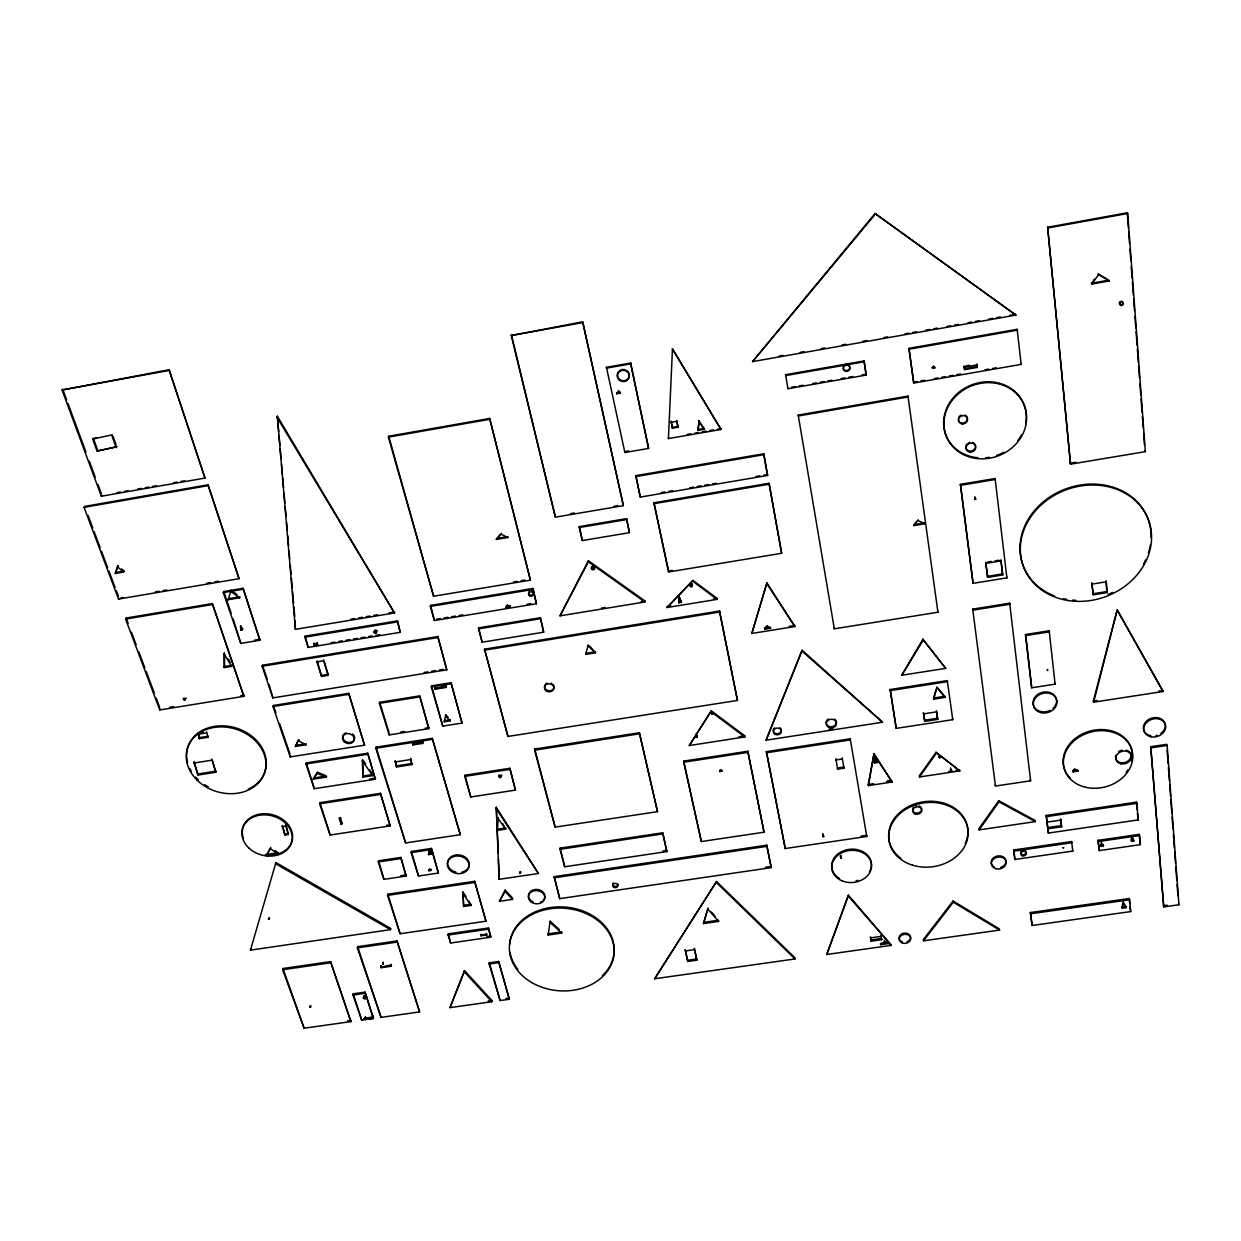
<?xml version="1.0" encoding="UTF-8"?>
<svg xmlns="http://www.w3.org/2000/svg" width="1241" height="1241" viewBox="0 0 1241 1241"><rect width="100%" height="100%" fill="white"/><g stroke="black" fill="none" stroke-linecap="round" stroke-linejoin="round"><path stroke-width="1.5" d="M689.298 745.531L711.31 710.845L744.771 735.835L744.833 736.937L689.298 745.531L711.31 710.845M687.747 961.48L685.28 949.753L687.747 961.48L696.822 960.193L694.371 948.45L696.822 960.193M519.591 871.896C522.539 873.4 518.055 873.974 520.274 872.501M520.925 871.896L520.351 872.392M683.729 762.222L683.729 761.105L747.889 751.239L764.053 832.215L701.336 841.538L683.729 762.222L747.935 752.356L747.889 751.239M681.418 602.35L678.889 595.571L678.718 602.785L681.418 602.35L678.889 596.58M678.718 602.785L678.718 601.761L681.433 601.327M672.358 428.223L671.164 421.366L672.358 428.223L677.943 427.261L677.059 421.893M677.943 427.261L676.748 420.389M183.823 698.156L185.219 699.303L186.243 698.062M666.82 851.59L662.725 832.789L560.156 848.13L560.048 849.294L564.702 866.745L666.82 851.59L662.725 832.789M668.527 571.977L653.929 502.776L769.094 483.276L781.644 553.3L668.527 571.977L668.542 570.969L672.312 570.348M721.021 429.479L672.451 348.954L721.021 429.479L668.434 438.569L668.449 437.67M667.069 607.516L692.959 580.385L717.034 598.348L717.065 599.372L667.069 607.516L692.959 580.385M654.659 978.761L716.538 881.513L794.892 957.726L794.985 958.952L654.659 978.761L716.538 881.513M657.513 811.661L639.379 732.748L534.762 749.052L534.623 750.169L555.13 827.127L657.513 811.661L639.379 732.748M822.83 836.791L822.767 833.797L823.698 836.667L822.705 835.627M874.285 761.896L874.517 755.583L877.403 762.579L874.455 763.029L874.285 761.896L877.232 761.447M874.455 763.029L874.517 755.583M644.855 601.978L644.901 600.954L588.42 560.761L560.001 615.846L644.855 601.978L588.327 561.739L588.42 560.761M606.461 367.32L624.875 452.5L648.593 448.42L630.692 363.008L606.461 367.32L606.384 368.174L630.63 363.861L630.692 363.008M668.434 438.569L672.451 348.954M640.263 497.083L635.857 475.66L763.773 453.772L767.59 475.458L640.263 497.083L635.857 475.66M309.94 1005.862L311.15 1005.862M629.404 532.668L626.55 518.629L579.361 526.587L579.252 527.549L582.339 540.564L629.404 532.668L626.55 518.629M950.699 770.397L950.544 767.884M623.37 505.645L582.681 321.822L511.245 335.52L555.394 517.171L623.37 505.645L582.681 321.822M502.621 823.497L505.676 829.097L497.346 830.353L498.339 817.586M624.875 452.5L624.937 451.6L628.582 450.964M620.283 393.087L620.36 392.218L616.699 392.87L616.622 393.738L620.283 393.087L618.375 390.527M840.545 856.942L840.669 855.421L840.669 858.105L841.258 856.833M840.669 858.105L840.669 855.421M595.587 651.773L585.768 653.355L585.674 654.41L595.494 652.828L589.459 646.018M561.677 933.077L561.785 931.882L548.196 933.837L548.072 935.047L561.677 933.077L550.089 922.404L550.213 921.21L559.21 929.509M585.674 654.41L588.234 644.855M698.171 429.464L698.978 420.87L704.361 429.293L698.171 430.363L698.171 429.464L704.361 428.393M564.702 866.745L560.156 848.13M698.171 430.363L698.978 420.87M559.722 898.639L554.2 876.658L766.845 845.183L771.204 867.614L559.722 898.639L554.2 876.658M975.535 498.417L975.069 499.487L974.961 496.788M555.13 827.127L534.762 749.052M582.339 540.564L579.361 526.587M538.408 873.493L496.276 807.286L499.115 879.326L538.408 873.493L496.105 808.418M509.337 999.269L498.649 961.465L489.326 962.799L489.156 964.024L500.123 1000.556L509.337 999.269L498.649 961.465M500.123 1000.556L489.326 962.799M512.502 899.384L512.657 898.189L505.149 890.123L499.502 901.292L512.502 899.384L504.994 891.302L505.149 890.123M543.667 632.196L540.393 617.739L478.685 627.837L478.483 628.861L482.129 642.202L543.667 632.196L540.393 617.739M491.762 1001.735L491.932 1000.51L464.475 970.54L449.987 1007.63L491.762 1001.735L464.289 971.765L464.475 970.54M555.394 517.171L511.432 334.698M515.418 790.114L509.865 768.288L464.987 775.237L464.786 776.37L470.758 796.97L515.418 790.114L509.865 768.288M490.707 937.203L488.504 927.989L448.311 933.837L448.11 935.031L450.576 943.02L490.707 937.203L488.504 927.989M499.115 879.326L498.463 859.005M536.422 603.746L532.947 588.467L430.611 605.391L430.363 606.415L434.397 620.531L536.422 603.746L532.947 588.467M1131.265 840.157L1131.916 835.643L1133.886 840.995L1131.652 841.32L1131.265 840.157L1133.498 839.831L1133.886 840.995M1131.652 841.32L1131.916 835.643M486.332 934.628L480.841 935.435L486.55 935.357L486.503 933.434M486.55 935.357L486.72 934.147L481.244 934.938M485.96 921.21L474.667 881.312L387.859 894.203L387.595 895.382L400.083 933.744L485.96 921.21L474.667 881.312M481.058 936.148L481.027 934.225M497.346 830.353L497.517 829.205L505.832 827.933M507.941 736.44L484.548 649.152L719.594 611.006L737.464 700.436L507.941 736.44L484.548 649.152M530.419 580.168L489.668 418.45L388.712 436.227L388.417 437.127L433.605 596.238L530.419 580.168L489.668 418.45M548.072 935.047L550.213 921.21M463.607 906.504L463.017 891.984L463.607 906.504L470.897 905.434L469.082 901.183M428.486 854.615L429.339 849.666L432.706 852.846L432.473 854.01L428.486 854.615L429.339 849.666M509.058 605.903L506.328 606.353L506.157 607.361L510.237 606.694L510.408 605.67M450.576 943.02L448.311 933.837M506.157 607.361L507.569 604.631M470.758 796.97L464.987 775.237M460.287 834.681L432.256 738.317L376.101 747.16L375.806 748.261L405.605 842.949L460.287 834.681L432.256 738.317M500.278 534.607L496.338 539.463L507.786 537.524L507.972 536.546M419.598 1011.927L396.996 940.942L357.641 946.666L357.361 947.876L381.049 1017.372L419.598 1011.927L396.996 940.942M868.266 784.467L874.005 753.613L892.108 782.032L868.436 785.6L868.266 784.467L873.726 783.645M868.436 785.6L874.005 753.613M496.338 539.463L501.535 533.304M438.399 873.043L431.418 848.425L411.407 851.45L411.159 852.614L418.512 876.006L438.399 873.043L431.418 848.425M482.129 642.202L478.685 627.837M462.024 723.069L451.01 682.705L431.558 685.839L431.325 686.909L442.773 726.109L462.024 723.069L451.01 682.705M429.122 869.538L428.89 870.717L430.875 870.422L431.092 869.243M428.89 870.717L429.758 868.762M418.512 876.006L411.407 851.45M450.142 720.85L450.359 719.749L444.495 720.68L444.262 721.781L450.142 720.85L445.566 715.979L445.783 714.878L448.079 717.314M381.049 1017.372L357.641 946.666M442.773 726.109L431.558 685.839M400.083 933.744L387.859 894.203M381.08 967.701L381.111 965.777L381.08 967.701L391.225 966.243L391.241 964.319M391.225 966.243L391.489 965.017L386.416 965.746M434.986 687.514L434.939 689.251L446.217 687.452L446.248 685.699L442.494 686.304M406.117 876.053L400.827 857.438L378.552 860.789L378.288 861.968L383.934 879.373L406.117 876.053L400.827 857.438M446.217 687.452L446.434 686.382M372.983 1018.442L372.796 1015.867L372.983 1018.442L365.599 1019.482L365.412 1016.906L365.599 1019.482M373.386 1018.442L365.04 992.133L353.266 993.808L352.971 995.049L361.689 1020.102L373.386 1018.442L365.04 992.133M382.833 963.543L383.097 962.318L383.298 964.319M382.895 964.381L383.097 962.318M390.527 929.633L390.791 928.439L275.921 862.573L275.549 863.736L390.527 929.633L250.434 950.141L275.921 862.573M446.791 669.83L437.809 636.555L262.503 665.207L262.099 666.262L272.88 697.892L446.791 669.83L437.809 636.555M428.812 728.653L419.66 695.875L379.684 702.282L379.389 703.352L389.162 734.92L428.812 728.653L419.66 695.875M405.605 842.949L376.101 747.16M422.669 743.421L422.917 742.32L412.555 743.886L412.881 744.957L422.669 743.421L422.592 741.234L412.803 742.785L412.555 743.886M434.939 689.251L435.188 688.181M361.689 1020.102L353.266 993.808M444.262 721.781L445.783 714.878M383.934 879.373L378.552 860.789M411.872 764.58L410.616 758.484L411.872 764.58L396.577 766.969L395.305 760.873L396.577 766.969M412.881 744.957L412.803 742.785M350.908 1021.622L330.556 961.62L282.964 968.507L282.622 969.733L304.123 1028.215L350.908 1021.622L330.556 961.62M390.17 825.87L380.475 793.325L319.961 802.679L319.62 803.811L330.153 835.038L390.17 825.87L380.475 793.325M434.397 620.531L430.611 605.391M887.935 780.527L889.239 780.806M498.96 775.02L500.495 776.649L501.845 775.051M433.605 596.238L388.712 436.227M389.162 734.92L389.441 733.834M375.34 779.208L367.724 753.209L306.31 762.874L305.953 763.975L314.299 788.702L375.34 779.208L367.724 753.209M372.595 775.625L372.889 774.508L363.272 775.997L362.977 777.13L372.595 775.625L362.31 760.655L362.62 759.554M304.123 1028.215L282.964 968.507M1093.305 701.072L1117.21 609.874L1163.143 691.501L1093.678 702.158L1093.305 701.072L1097.06 700.498M1093.678 702.158L1117.21 609.874M400.238 632.336L397.43 620.903L305.208 636.106L304.836 637.145L308.187 647.43L400.238 632.336L397.43 620.903M1100.798 846.331L1100.426 845.168L1103.109 844.78L1103.482 845.943L1100.798 846.331L1101.279 842.003M342.004 823.791L342.314 822.643L340.841 823.962L342.004 823.791L340.608 817.462M364.528 745.189L348.721 693.331L273.392 705.462L273.004 706.532L290.208 756.917L364.528 745.189L348.721 693.331M340.841 823.962L339.429 817.648L341.151 822.814M394.483 612.961L277.332 416.216L295.389 629.342L394.483 612.961L276.914 417.085M330.153 835.038L319.961 802.679M1122.314 905.403L1123.214 902.238L1126.192 907.636L1122.236 908.195L1121.864 906.985L1125.804 906.426M1122.236 908.195L1123.214 902.238M325.111 775.361L317.51 772.305L313.213 779.146L326.305 777.099L326.631 775.982M314.299 788.702L306.31 762.874M313.213 779.146L317.51 772.305M934.023 696.465L935.962 690.074M938.087 688.228L945.192 697.364L933.759 699.148L936.939 686.878M228.127 599.729L228.577 598.72L240.009 596.797L239.575 597.805L228.127 599.729L231.152 590.328L237.047 594.641M766.907 582.898L751.844 633.453L794.876 626.534L766.907 582.898L751.844 633.453M115.335 573.466L117.973 565.725L115.335 573.466L123.479 572.07L124.022 571.077L121.602 568.936M288.362 834.464L285.833 825.063L288.362 834.464L284.918 834.991L282.374 825.591L284.918 834.991M250.434 950.141L250.806 948.931M270.011 848.828L266.505 855.607L277.674 853.901L278.046 852.738L275.145 850.612M321.559 676.407L317.215 660.832L316.858 661.887L321.559 676.407L327.903 675.383L328.229 674.313L324.149 661.624M295.374 746.477L298.74 739.62L295.374 746.477L305.953 744.802L306.294 743.7M266.505 855.607L270.802 847.432M703.476 922.389L718.523 920.233L718.539 921.427L703.476 923.599L707.494 909.839M703.476 923.599L708.068 908.04M327.903 675.383L323.56 659.809M290.208 756.917L290.58 755.8M317.324 645.32L317.169 642.729L317.324 645.32L314.299 645.816L314.159 643.226L314.299 645.816M308.187 647.43L305.208 636.106M272.88 697.892L269.08 684.536M295.389 629.342L295.094 620.593M848.425 895.195L826.77 954.469L891.364 945.347L848.425 895.195L826.77 954.469M198.002 775.036L194.015 761.974L198.002 775.036L215.794 772.228L212.475 760.857M243.888 696.325L212.32 603.591L126.148 618.049L125.605 619.073L159.763 709.945L243.888 696.325L212.32 603.591M259.912 640.247L243.081 588.312L223.737 591.569L223.287 592.577L240.801 643.396L259.912 640.247L243.081 588.312M215.794 772.228L211.854 759.151M449.987 1007.63L464.289 971.765M207.868 737.325L208.317 736.223L199.677 737.604L199.227 738.705L207.868 737.325L206.72 731.864M802.105 650.268L766.1 740.194L882.584 722.231L802.105 650.268L766.1 740.194M240.801 643.396L233.106 618.778M231.571 666.37L232.005 665.316L224.574 666.526L224.14 667.58L231.571 666.37L224.047 653.728L224.481 652.673M199.227 738.705L198.064 733.245L203.26 732.423M242.678 629.032L240.707 630.319L242.678 629.032L241.374 626.783M240.707 630.319L240.723 625.666M239.048 578.694L208.038 484.812L84.652 506.406L84.062 507.352L118.531 599.062L239.048 578.694L208.038 484.812M231.152 590.328L230.702 591.337L239.575 597.805M159.763 709.945L160.26 708.859M938.646 756.421C943.532 755.366 939.158 759.399 938.91 757.382M204.967 478.064L169.086 369.725L62.05 390L101.343 496.245L204.967 478.064L169.086 369.725M560.001 615.846L588.327 561.739M118.531 599.062L122.89 597.402M499.502 901.292L504.994 891.302M922.885 639.286L901.757 675.259L945.673 668.372L922.885 639.286L945.673 668.372M901.757 675.259L923.102 640.34M101.343 496.245L101.917 495.314M97.077 451.072L116.794 446.76L97.077 451.072L92.687 439.066L96.767 437.546M92.687 439.066L112.466 434.738M363.83 995.903C363.086 1000.184 369.694 995.499 364.28 995.608M998.726 800.693L978.885 828.724L979.133 829.888L1035.382 821.604L1035.072 820.456L998.726 800.693L999.005 801.841L1035.382 821.604M979.133 829.888L999.005 801.841M936.024 752.356L919.286 775.842L919.488 776.975L959.836 770.894L936.024 752.356L959.836 770.894M919.488 776.975L936.241 753.458M616.622 393.738L618.297 391.396M1091.32 283.289L1108.833 280.171L1109.283 280.962L1091.739 284.08L1094.236 279.241M1091.739 284.08L1098.58 274.618L1098.145 273.842L1107.313 279.272M953.088 901.028L923.304 939.608L923.506 940.818L999.579 930.083L999.3 928.873L953.088 901.028L953.321 902.223L999.579 930.083M923.506 940.818L953.321 902.223M268.894 917.72L269.623 917.782M875.045 213.514L752.558 361.612L1015.914 315.105L875.045 213.514L1015.914 315.105M752.558 361.612L875.246 214.243M932.301 367.429L933.527 366.079L934.814 367.879L932.549 368.267L932.301 367.429L934.566 367.026L934.814 367.879M932.549 368.267L933.79 366.933M924.917 522.771L925.15 523.749L913.795 525.626L915.842 522.213M913.795 525.626L918.123 519.777M1072.798 770.723L1074.644 768.831L1078.01 771.126L1077.653 769.994L1072.798 770.723L1073.155 771.855L1078.01 771.126M1073.155 771.855L1075.001 769.963M719.733 771.576L721.89 771.235L721.859 770.118L719.702 770.444L719.733 771.576L720.587 769.575M764.735 628.163L767.558 625.65L764.797 629.203L764.735 628.163L770.475 627.248L770.552 628.287L764.797 629.203M880.614 944.68L889.037 943.486L888.866 942.276L880.443 943.47L880.614 944.68L884.554 941.423L884.383 940.213M1047.559 669.644L1047.714 670.59L1047.156 669.535M62.05 390L168.559 370.563M1047.637 227.227L1127.247 212.785L1127.728 213.499L1145.365 451.646L1070.533 464.165L1047.637 227.227L1070.533 464.165M1048.024 227.956L1127.728 213.499M511.245 335.52L582.572 322.629M779.193 356.058L782.993 355.376M800.15 352.351L803.966 351.684M821.123 348.643L824.939 347.976M842.096 344.936L845.912 344.269M863.069 341.228L866.885 340.561M884.042 337.536L887.858 336.854M905.015 333.829L908.815 333.146M912.631 332.479L916.447 331.812M925.988 330.122L929.788 329.454M933.604 328.772L937.42 328.105M946.945 326.414L950.761 325.747M954.577 325.064L958.393 324.397M967.918 322.707L971.734 322.039M975.55 321.357L979.366 320.69M988.891 318.999L992.707 318.332M996.523 317.665L1000.324 316.982M1009.864 315.307L1015.588 314.283M388.417 437.127L489.466 419.334M908.893 348.349L1017.17 329.315L1017.511 330.137L909.126 349.186L908.893 348.349L913.733 383.05L1021.157 364.389L1017.17 329.315M785.6 374.704L864.046 360.945L864.217 361.783L866.202 375.077L787.942 388.743L785.6 374.704L785.693 375.573L864.217 361.783M116.98 492.677L120.734 492.01M124.503 491.343L128.273 490.691M137.689 489.032L141.443 488.38M145.213 487.713L148.982 487.046M152.736 486.394L156.506 485.727M173.445 482.765L177.215 482.097M180.984 481.43L184.738 480.779M84.062 507.352L207.573 485.743M791.649 387.223L795.465 386.556M799.282 385.889L803.098 385.222M812.622 383.547L816.438 382.88M820.254 382.228L824.071 381.561M827.887 380.894L831.703 380.227M841.227 378.552L845.043 377.885M848.86 377.217L852.676 376.55M862.2 374.891L866.016 374.224L866.202 375.077M965.901 365.955L969.485 365.319M964.381 367.119L976.962 364.932L977.256 367.445L964.691 369.632L964.102 366.266L964.691 369.632M964.412 368.779L976.962 366.607L977.256 367.445M671.148 422.266L676.733 421.288M913.5 382.197L917.27 381.53M921.024 380.878L924.793 380.227M934.209 378.598L937.979 377.931M941.733 377.28L945.502 376.628M949.272 375.976L953.041 375.325M956.795 374.658L960.565 374.006M985.044 369.756L988.813 369.104M992.567 368.453L996.337 367.801M672.389 427.323L677.958 426.361M798.211 415.083L907.978 396.096L908.195 396.965L798.32 415.968L798.211 415.083L834.324 628.815L937.932 612.232L907.978 396.096M687.219 434.428L690.958 433.776M694.712 433.125L698.466 432.473M702.22 431.821L705.974 431.17M709.728 430.534L713.482 429.882M717.236 429.231L720.99 428.579M635.795 476.591L763.836 454.687L763.773 453.772M115.894 572.473L124.022 571.077M661.189 492.584L664.99 491.948M668.79 491.296L672.591 490.66M689.67 487.76L693.471 487.108M697.271 486.456L701.072 485.82M704.857 485.169L708.658 484.533M712.458 483.881L716.259 483.245M756.126 476.466L759.926 475.83M763.711 475.179L767.512 474.527M570.612 513.65L574.381 513.014M614.016 506.297L617.785 505.661M653.898 503.722L769.172 484.207L769.094 483.276M155.389 591.91L159.205 591.274M163.036 590.623L166.852 589.971M206.999 583.192L210.815 582.541M214.646 581.905L218.463 581.253M496.524 538.485L506.064 536.872M579.252 527.549L626.488 519.591M223.287 592.577L242.662 589.32M125.605 619.073L211.87 604.615M1070.145 463.25L1075.761 462.304M960.348 484.362L995.111 478.545L995.406 479.476L960.627 485.293L960.348 484.362L973.053 583.332L1006.901 577.872L995.111 478.545M513.51 581.998L517.295 581.377M521.096 580.741L524.896 580.105M913.578 524.648L923.025 523.082M350.97 619.181L354.786 618.545M358.587 617.909L362.403 617.289M366.204 616.653L370.004 616.032M373.82 615.396L377.621 614.76M389.054 612.883L394.762 611.937M430.363 606.415L532.792 589.475M254.591 640.154L260.315 639.208M304.836 637.145L397.151 621.943M436.522 619.197L440.307 618.576M444.076 617.94L447.861 617.32M451.631 616.699L455.4 616.079M459.186 615.458L462.955 614.838M506.375 607.702L510.144 607.082M527.146 604.289L530.915 603.653M313.802 644.265L316.827 643.769M314.656 644.777L317.665 644.281M314.175 645.46L317.929 644.855M331.068 642.698L334.822 642.078M338.576 641.457L342.33 640.852M346.084 640.232L349.838 639.611M353.592 638.991L357.346 638.386M361.1 637.765L364.854 637.145M368.608 636.54L372.362 635.919M376.116 635.299L379.87 634.678M601.575 608.043L605.344 607.423M641.132 601.575L644.901 600.954M478.483 628.861L540.254 618.763M262.099 666.262L437.561 637.595M316.858 661.887L323.218 660.848M667.1 606.492L670.792 605.887M713.342 598.953L717.034 598.348M987.557 562.049L991.342 561.428M995.127 560.823L998.927 560.203M985.664 562.359L985.959 563.352L1001.115 560.885L1002.775 574.924L987.665 577.375L985.881 564.112M321.9 675.352L328.229 674.313M484.362 650.191L719.625 612.03L719.594 611.006M169.8 707.308L173.631 706.687M240.49 695.875L244.306 695.255M987.386 576.367L1002.464 573.931L1002.775 574.924M424.112 672.467L427.928 671.846M431.744 671.226L435.56 670.621M439.376 670L443.192 669.38M273.004 706.532L348.395 694.402M789.167 626.395L794.783 625.495M431.325 686.909L450.778 683.775M437.065 687.886L442.68 686.987M434.753 688.584L446.015 686.769M1092.235 584.061L1106.289 581.812L1107.236 592.577L1093.228 594.811L1091.847 583.053L1093.228 594.811M379.389 703.352L419.411 696.946M972.711 609.114L1009.678 603.204L1009.988 604.227L972.975 610.138L972.711 609.114L995.468 786.049L1030.604 780.791L1009.678 603.204M197.614 734.346L206.27 732.95M1092.84 593.787L1106.832 591.554L1107.236 592.577M295.746 745.376L304.541 743.98M193.565 763.091L211.42 760.268M400.75 732.035L404.535 731.445M425.291 728.157L429.06 727.567M1025.454 634.539L1049.203 630.785L1049.545 631.824L1025.78 635.578L1025.454 634.539L1031.69 687.793L1055.098 684.163L1049.203 630.785M198.436 773.919L216.229 771.111M375.806 748.261L432.008 739.419M305.953 763.975L367.429 754.326M395.041 761.99L410.352 759.601M313.554 778.029L324.77 776.277M396.856 765.852L412.136 763.463M890.169 689.515L947.271 680.595L947.519 681.666L890.355 690.585L890.169 689.515L896.235 728.374L952.762 719.687L947.271 680.595M534.623 750.169L639.332 733.85M369.911 778.976L375.635 778.091M944.959 696.294L933.542 698.062L933.759 699.148M697.209 736.192L696.217 737.449L697.209 736.192L696.154 734.176L697.225 737.294M464.786 776.37L509.71 769.404M739.031 736.72L744.771 735.835M319.62 803.811L380.196 794.457M923.645 713.87L936.676 711.869L937.746 719.361L924.747 721.362L923.428 712.784L924.747 721.362M828.988 729.382L832.804 728.793M924.529 720.261L937.513 718.26L937.746 719.361M1158.954 690.989L1162.693 690.415M766.395 751.658L850.209 738.798L866.776 836.481L785.243 848.534L766.395 751.658L785.243 848.534M282.017 826.739L285.477 826.211M766.457 752.775L850.364 739.9L850.209 738.798M339.119 818.796L340.282 818.61M285.275 833.828L288.719 833.3M386.696 825.296L390.434 824.722M842.251 757.848L842.391 758.965L836.015 759.942L835.876 758.825L837.628 769.141L843.989 768.179L843.849 767.062L837.489 768.024L837.628 769.141M266.893 854.444L278.046 852.738M411.159 852.614L431.201 849.589M948.605 771.421L952.266 770.878M955.927 770.32L959.588 769.777M886.477 781.721L891.938 780.899M428.719 853.451L432.706 852.846M378.288 861.968L400.579 858.601M1150.733 746.71L1166.695 744.305L1167.145 745.422L1178.95 904.767L1163.732 906.923L1150.733 746.71L1163.732 906.923M1151.167 747.827L1167.145 745.422M560.048 849.294L662.71 833.936M400.827 875.712L406.365 874.874M663.066 850.985L666.851 850.411M387.595 895.382L474.465 882.491M554.091 877.837L766.907 846.346L766.845 845.183M860.944 836.17L866.621 835.333L866.776 836.481M1046.21 815.461L1136.43 802.167L1136.834 803.315L1138.245 819.913L1048.381 833.068L1046.21 815.461L1048.381 833.068M1046.52 816.609L1136.834 803.315M463.793 905.31L471.099 904.239M1061.66 826.77L1061.319 825.622L1047.59 827.623L1047.916 828.786L1061.66 826.77L1060.931 820.084L1047.156 822.1L1046.83 820.953M765.418 867.288L771.126 866.451M1013.649 849.992L1071.588 841.553L1071.929 842.717L1013.928 851.171L1013.649 849.992L1014.673 858.291L1014.967 859.47L1072.813 851.078L1071.588 841.553M357.361 947.876L396.732 942.152M448.11 935.031L488.334 929.183M1098.037 840.359L1139.176 834.386L1139.579 835.55L1140.339 844.64L1099.293 850.597L1098.037 840.359L1099.293 850.597M1098.409 841.522L1139.579 835.55M487.061 936.552L490.878 936.009M282.622 969.733L330.246 962.83M380.847 966.987L390.993 965.529M489.156 964.024L498.494 962.675M352.971 995.049L364.761 993.358M685.28 950.963L694.371 949.675M687.762 960.27L696.822 958.983M1030.402 912.554L1129.232 898.531L1129.62 899.741L1130.675 911.592L1032.124 925.491L1030.402 912.554L1032.124 925.491M1030.697 913.764L1129.62 899.741M870.546 937.886L881.157 936.397L881.715 939.701L871.12 941.205L870.391 936.676M365.133 1018.147L372.533 1017.108M347.449 1020.909L351.187 1020.381M363.629 1018.613L373.65 1017.201M488.132 1001.037L491.932 1000.51M505.801 998.54L509.493 998.028M1163.313 905.713L1167.114 905.185M691.811 583.704C686.738 584.046 694.014 588.125 692.152 583.89M429.541 869.925L430.875 870.422M507.398 605.639L510.237 606.694M317.169 773.422L326.305 777.099M720.618 770.692L721.89 771.235M918.356 520.739L925.15 523.749M884.554 941.423L889.037 943.486M501.348 534.282L507.786 537.524M298.383 740.722L305.953 744.802M767.636 626.689L770.552 628.287M1098.58 274.618L1109.283 280.962M270.429 848.596L277.674 853.901M692.959 581.393L717.065 599.372M711.326 711.946L744.833 736.937M376.69 630.381C371.819 628.504 376.271 635.563 377.14 631.048M802.213 651.323L882.584 722.231M117.43 566.718L123.479 572.07M588.141 645.909L595.494 652.828M429.107 850.83L432.473 854.01M716.553 882.692L794.985 958.952M848.565 896.39L891.364 945.347M711.558 912.104L715.033 916.168M708.084 909.234L718.539 921.427M937.172 687.948L945.192 697.364M498.168 818.719L505.676 829.097M698.978 421.754L704.361 429.293M363.644 761.043L365.692 764.037M369.802 770.025L371.866 773.003M1101.636 843.182L1103.482 845.943M464.025 893.52L466.042 896.576M462.815 893.163L470.897 905.434M874.176 754.73L892.108 782.032M766.985 583.906L794.876 626.534M1123.601 903.448L1126.192 907.636M228.251 658.987L230.128 662.151M240.289 626.689L242.259 630.056M1117.614 610.898L1163.143 691.501M1144.916 450.716L1145.365 451.646M822.892 834.96L823.698 836.667M874.688 756.7L877.403 762.579M950.792 769.017L951.351 770.289M840.793 856.6L841.398 858.012M1020.816 363.535L1021.157 364.389M1106.289 581.812L1105.886 580.788L1106.832 591.554M88.033 515.387L92.749 527.968M94.099 531.567L100.18 547.731M101.529 551.33L107.595 567.494M108.944 571.093L115.025 587.272M116.375 590.856L118.391 596.254M126.148 618.049L128.149 623.401M131.499 632.29L136.169 644.762M138.852 651.882L144.871 667.906M146.205 671.474L154.241 692.835M156.242 698.171L159.577 707.075M62.686 389.131L66.673 399.928M68.007 403.527L85.955 452.127M89.29 461.125L95.262 477.32M97.93 484.517L101.25 493.515M93.277 438.166L97.667 450.157M198.064 733.245L199.677 737.604M113.086 436.444L116.173 445.038M111.892 435.638L116.22 447.66M1178.516 903.572L1178.95 904.767M975.24 497.75L975.814 499.363M1138.245 819.913L1137.377 813.227M976.962 364.932L976.667 364.078L976.962 366.607M1140.339 844.64L1139.176 834.386M223.737 591.569L231.229 613.349M273.392 705.462L275.843 712.644M279.52 723.441L289.96 754.001M262.503 665.207L267.28 679.261M1130.675 911.592L1129.993 907M1054.757 683.077L1055.098 684.163M379.684 702.282L388.898 732.081M1006.606 576.863L1006.901 577.872M1001.115 560.885L1000.82 559.893L1002.464 573.931M974.774 498.541L975.069 499.487M1072.472 849.899L1072.813 851.078M1060.931 820.084L1060.59 818.92L1061.319 825.622M1030.294 779.658L1030.604 780.791M995.189 784.917L995.468 786.049M937.684 611.208L937.932 612.232M952.514 718.586L952.762 719.687M683.729 761.105L701.336 841.538M653.929 502.776L668.139 569.076M630.63 363.861L648.593 448.42M936.443 710.767L936.676 711.869M719.625 612.03L737.464 700.436M747.935 752.356L764.053 832.215M766.907 846.346L771.204 867.614M763.836 454.687L767.59 475.458M769.172 484.207L781.644 553.3M842.391 758.965L843.989 768.179M890.355 690.585L896.235 728.374M864.046 360.945L866.016 374.224M936.707 712.644L937.513 718.26M909.126 349.186L913.733 383.05M880.986 935.171L881.157 936.397M881.715 939.701L881.544 938.491L870.965 939.995L871.12 941.205M834.185 627.791L834.324 628.815M960.627 485.293L973.053 583.332M1013.928 851.171L1014.967 859.47M985.959 563.352L987.665 577.375M787.849 387.89L787.942 388.743M1025.78 635.578L1031.69 687.793M1129.232 898.531L1129.682 903.619M277.332 416.216L278.667 431.635M279.008 435.498L279.846 445.131M280.171 448.994L281.009 458.627M281.521 464.413L282.359 474.046M282.684 477.909L283.522 487.558M284.034 493.329L284.872 502.977M285.197 506.824L286.035 516.473M286.547 522.259L287.214 529.969M287.71 535.755L288.548 545.388M289.06 551.175L289.727 558.884M290.223 564.671L291.061 574.319M291.402 578.166L292.24 587.815M292.581 591.678L293.574 603.235M293.915 607.097L294.753 616.73M1136.43 802.167L1137.066 809.535M1127.247 212.785L1128.395 228.127M1128.674 231.974L1129.527 243.484M1129.962 249.239L1130.815 260.75M1131.234 266.505L1132.087 278.031M1132.381 281.862L1133.374 295.296M1133.653 299.128L1134.522 310.638M1134.941 316.393L1135.794 327.919M1136.089 331.75L1137.082 345.184M1137.361 349.016L1138.354 362.45M1138.649 366.297L1139.502 377.807M1139.921 383.562L1140.774 395.072M1141.068 398.919L1142.061 412.338M1142.341 416.185L1143.209 427.695M1143.628 433.45L1144.481 444.961M1167.129 750.06L1168.122 763.494M1168.402 767.326L1169.41 780.76M1169.689 784.607L1170.542 796.117M1170.837 799.949L1171.83 813.382M1172.109 817.214L1172.962 828.74M1173.397 834.495L1174.389 847.929M1174.669 851.76L1175.522 863.271M1175.816 867.118L1176.809 880.552M1177.088 884.383L1177.957 895.893M496.276 807.286L498.215 853.25M362.682 761.385L363.272 775.997M362.31 760.655L362.977 777.13M696.154 734.176L696.217 737.449M224.497 654.41L224.574 666.526M224.047 653.728L224.14 667.58M843.26 366.886A3.335 3.087 -17.2 0 1 848.441 364.885A3.335 3.087 -17.2 0 1 848.192 370.066A3.335 3.087 -17.2 0 1 843.197 368.05M1150.934 735.758A11.138 8.997 -16.7 0 1 1144.776 723.146A11.138 8.997 -16.7 0 1 1161.592 719.175A11.138 8.997 -16.7 0 1 1160.878 733.4M1156.984 735.324A11.138 8.997 -16.7 0 1 1155.992 735.587M1050.119 710.395A11.914 9.866 -14.2 0 1 1033.008 703.244A11.914 9.866 -14.2 0 1 1049.157 692.307A11.914 9.866 -14.2 0 1 1053.035 708.425M533.056 901.85A8.253 6.608 5.6 0 1 529.597 892.45A8.253 6.608 5.6 0 1 541.355 890.728A8.253 6.608 5.6 0 1 543.186 900.361M541.355 901.68A8.253 6.608 5.6 0 1 540.657 901.99M902.3 941.826A5.786 4.545 -6.1 0 1 900.361 934.907A5.786 4.545 -6.1 0 1 909.436 934.706A5.786 4.545 -6.1 0 1 907.093 941.717M626.705 370.439A6.034 5.662 6.2 0 1 626.596 379.932A6.034 5.662 6.2 0 1 617.398 375.837A6.034 5.662 6.2 0 1 625.03 369.678M455.881 872.113A10.905 8.78 8.4 0 1 449.258 858.431A10.905 8.78 8.4 0 1 466.942 858.648A10.905 8.78 8.4 0 1 461.947 872.175M839.614 878.535A19.918 16.071 -5.1 0 1 834.836 857.019A19.918 16.071 -5.1 0 1 861.223 850.907A19.918 16.071 -5.1 0 1 869.507 871.601M857.826 880.334A19.918 16.071 -5.1 0 1 856.057 880.8M977.908 457.758A41.915 37.416 -21.9 0 1 944.261 416.185A41.915 37.416 -21.9 0 1 992.304 381.98A41.915 37.416 -21.9 0 1 1025.593 423.801M1021.576 434.8A41.915 37.416 -21.9 0 1 1017.775 440.539M1003.953 452.174A41.915 37.416 -21.9 0 1 996.601 455.431M989.263 457.293A41.915 37.416 -21.9 0 1 985.602 457.758M972.386 442.401A4.948 4.406 -19.9 0 1 974.899 448.544A4.948 4.406 -19.9 0 1 967.701 450.452A4.948 4.406 -19.9 0 1 967.142 443.797M968.771 442.696A4.948 4.406 -19.9 0 1 969.655 442.385M964.846 415.037A4.592 4.111 -21 0 1 967.08 419.97A4.592 4.111 -21 0 1 961.899 423.041A4.592 4.111 -21 0 1 958.285 418.9M958.766 417.302A4.592 4.111 -21 0 1 961.077 415.161M1122.795 302.23A1.846 1.629 -32.2 0 1 1120.871 304.697A1.846 1.629 -32.2 0 1 1119.646 302.199M1120.018 301.78A1.846 1.629 -32.2 0 1 1122.531 301.827M994.475 867.118A7.493 5.972 -9.7 0 1 993.42 857.795A7.493 5.972 -9.7 0 1 1005.008 858.446A7.493 5.972 -9.7 0 1 1000.649 867.459M531.769 590.949A2.466 2.172 9 0 1 533.351 594.067A2.466 2.172 9 0 1 529.628 594.687A2.466 2.172 9 0 1 529.566 591.305M592.609 565.943A1.613 1.443 5.8 0 1 594.703 567.354A1.613 1.443 5.8 0 1 592.64 568.688A1.613 1.443 5.8 0 1 591.74 566.516M1026.028 851.853A2.823 2.249 -10.6 0 1 1023.918 854.63A2.823 2.249 -10.6 0 1 1020.567 853.281M1020.769 851.59A2.823 2.249 -10.6 0 1 1023.515 850.194M1025.268 850.737A2.823 2.249 -10.6 0 1 1025.624 851.078M187.639 762.563A40.457 32.623 17.1 0 1 213.188 726.621A40.457 32.623 17.1 0 1 262.223 748.152A40.457 32.623 17.1 0 1 248.184 789.167M208.178 786.763A40.457 32.623 17.1 0 1 204.641 784.684M198.374 779.813A40.457 32.623 17.1 0 1 195.706 777.099M191.424 771.375A40.457 32.623 17.1 0 1 189.826 768.443M1054.571 596.021A66.657 56.884 -20.2 0 1 1023.654 528.759A66.657 56.884 -20.2 0 1 1097.339 484.254A66.657 56.884 -20.2 0 1 1151.105 537.725M1150.376 545.001A66.657 56.884 -20.2 0 1 1148.421 552.928M1145.629 559.924A66.657 56.884 -20.2 0 1 1143.457 564.081M1112.557 592.469A66.657 56.884 -20.2 0 1 1108.151 594.455M1075.776 600.303A66.657 56.884 -20.2 0 1 1072.736 600.101M1066.593 599.31A66.657 56.884 -20.2 0 1 1063.537 598.705M352.63 734.02A5.988 4.948 13.9 0 1 352.599 741.529A5.988 4.948 13.9 0 1 343.757 739.869A5.988 4.948 13.9 0 1 346.099 732.795M617.94 884.15A2.637 2.125 3 0 1 614.574 886.353A2.637 2.125 3 0 1 613.271 882.94M553.207 684.582A4.731 4.049 6.8 0 1 551.811 690.244A4.731 4.049 6.8 0 1 545.218 688.646A4.731 4.049 6.8 0 1 547.033 683.093M551.407 683.155A4.731 4.049 6.8 0 1 551.826 683.388M243.376 838.156A25.472 20.259 14.5 0 1 263.17 813.755A25.472 20.259 14.5 0 1 292.597 835.751A25.472 20.259 14.5 0 1 265.326 854.568M834.712 719.16A5.135 4.328 -6 0 1 834.774 725.489A5.135 4.328 -6 0 1 827.313 725.333A5.135 4.328 -6 0 1 828.259 719.02M779.937 727.753A4.018 3.397 -3.6 0 1 780.17 732.624A4.018 3.397 -3.6 0 1 774.4 732.764A4.018 3.397 -3.6 0 1 774.555 727.878M900.888 858.338A39.79 32.204 -8 0 1 896.204 816.144A39.79 32.204 -8 0 1 947.178 804.323A39.79 32.204 -8 0 1 965.281 843.399M921.07 807.41A4.561 3.723 -8 0 1 918.278 812.933A4.561 3.723 -8 0 1 912.538 809.737M912.818 808.294A4.561 3.723 -8 0 1 913.5 807.27M915.3 806.045A4.561 3.723 -8 0 1 916.51 805.719M919.069 805.952A4.561 3.723 -8 0 1 920.217 806.557M1070.425 778.324A35.027 28.341 -14.5 0 1 1089.924 731.104A35.027 28.341 -14.5 0 1 1131.621 761.4M1127.991 769.73A35.027 28.341 -14.5 0 1 1126.099 772.383M1126.332 750.169A7.896 6.36 -15.2 0 1 1130.52 758.049A7.896 6.36 -15.2 0 1 1120.654 762.688A7.896 6.36 -15.2 0 1 1115.799 755.117M1118.513 751.674A7.896 6.36 -15.2 0 1 1121.988 750.122M509.586 944.68A52.417 41.341 4.5 0 1 580.633 910.196A52.417 41.341 4.5 0 1 602.443 975.628M517.823 969.361A52.417 41.341 4.5 0 1 510.02 952.483M888.106 781.706L889.487 781.706L888.122 781.659M183.342 699.117C185.343 703.089 186.802 696.248 183.358 699.024M268.413 919.1L269.359 919.286L268.444 919.038M689.949 585.69C692.075 589.971 693.735 582.045 689.965 585.581M309.614 1007.04L310.824 1007.273L309.645 1006.947M1062.917 847.743L1063.832 847.743L1062.932 847.681M711.543 713.141L712.489 713.187L711.543 713.141M711.558 714.227L712.505 714.351L711.574 714.149M373.913 632.057C376.457 636.974 377.822 628.272 373.913 632.057M363.287 997.655C365.816 1002.107 367.227 994.258 363.287 997.655M498.758 776.261C500.976 781.008 503.008 772.771 498.789 776.152M845.695 371.338A3.351 3.087 -17.2 0 0 849.883 367.476A3.351 3.087 -17.2 0 0 844.376 366.142A3.351 3.087 -17.2 0 0 845.695 371.338M1150.748 736.735A11.153 8.997 -16.7 0 0 1165.609 725.396A11.153 8.997 -16.7 0 0 1147.878 721.378A11.153 8.997 -16.7 0 0 1150.748 736.735M1041.137 712.675A11.929 9.866 -14.2 0 0 1056.774 700.327A11.929 9.866 -14.2 0 0 1037.507 695.968A11.929 9.866 -14.2 0 0 1041.137 712.675M531.396 902.191A8.268 6.624 5.6 0 0 544.721 898.546A8.268 6.624 5.6 0 0 533.614 890.929A8.268 6.624 5.6 0 0 531.396 902.191M902.3 942.974A5.786 4.545 -6.1 0 0 910.785 938.429A5.786 4.545 -6.1 0 0 901.943 935.093A5.786 4.545 -6.1 0 0 902.3 942.974M619.399 380.227A6.034 5.662 6.2 0 0 629.234 377.047A6.034 5.662 6.2 0 0 621.26 370.609A6.034 5.662 6.2 0 0 619.399 380.227M451.522 871.446A10.921 8.796 8.4 0 0 468.974 866.59A10.921 8.796 8.4 0 0 454.097 856.445A10.921 8.796 8.4 0 0 451.522 871.446M842.515 881.032A19.934 16.086 -5.1 0 0 871.554 865.086A19.934 16.086 -5.1 0 0 840.933 853.219A19.934 16.086 -5.1 0 0 842.515 881.032M975.286 458.332A41.961 37.447 -21.8 0 0 1025.019 407.374A41.961 37.447 -21.8 0 0 955.477 396.546A41.961 37.447 -21.8 0 0 975.286 458.332M969.779 452.019A4.948 4.406 -19.9 0 0 975.597 446A4.948 4.406 -19.9 0 0 967.344 444.79A4.948 4.406 -19.9 0 0 969.779 452.019M962.054 423.91A4.592 4.111 -20.9 0 0 967.422 418.279A4.592 4.111 -20.9 0 0 959.774 417.162A4.592 4.111 -20.9 0 0 962.054 423.91M1121.43 305.488A1.846 1.629 -32.1 0 0 1123.167 302.897A1.846 1.629 -32.1 0 0 1120.08 303.006A1.846 1.629 -32.1 0 0 1121.43 305.488M995.763 868.669A7.493 5.972 -9.7 0 0 1006.234 861.952A7.493 5.972 -9.7 0 0 994.46 858.415A7.493 5.972 -9.7 0 0 995.763 868.669M529.457 595.68A2.466 2.172 8.9 0 0 533.428 594.455A2.466 2.172 8.9 0 0 530.109 591.973A2.466 2.172 8.9 0 0 529.457 595.68M591.957 569.402A1.613 1.443 5.8 0 0 594.594 568.595A1.613 1.443 5.8 0 0 592.438 566.951A1.613 1.443 5.8 0 0 591.957 569.402M1022.398 855.778A2.823 2.249 -10.6 0 0 1026.369 853.234A2.823 2.249 -10.6 0 0 1021.932 851.9A2.823 2.249 -10.6 0 0 1022.398 855.778M197.195 780.232A40.488 32.638 17.1 0 0 264.317 773.531A40.488 32.638 17.1 0 0 216.694 727.133A40.488 32.638 17.1 0 0 197.195 780.232M1068.129 600.535A66.719 56.931 -20.2 0 0 1149.554 523.175A66.719 56.931 -20.2 0 0 1040.129 505.925A66.719 56.931 -20.2 0 0 1068.129 600.535M344.424 741.994A5.988 4.948 13.9 0 0 354.197 740.055A5.988 4.948 13.9 0 0 346.549 733.695A5.988 4.948 13.9 0 0 344.424 741.994M613.752 887.237A2.637 2.125 3 0 0 617.878 885.733A2.637 2.125 3 0 0 614.109 883.576A2.637 2.125 3 0 0 613.752 887.237M546.18 690.849A4.747 4.049 6.8 0 0 553.827 688.584A4.747 4.049 6.8 0 0 547.467 683.946A4.747 4.049 6.8 0 0 546.18 690.849M248.696 847.851A25.503 20.275 14.5 0 0 291.185 843.632A25.503 20.275 14.5 0 0 261.308 814.996A25.503 20.275 14.5 0 0 248.696 847.851M829.066 727.49A5.135 4.328 -6 0 0 836.496 723.162A5.135 4.328 -6 0 0 828.569 719.997A5.135 4.328 -6 0 0 829.066 727.49M775.253 734.377A4.018 3.397 -3.6 0 0 781.365 731.445A4.018 3.397 -3.6 0 0 775.423 728.483A4.018 3.397 -3.6 0 0 775.253 734.377M912.554 865.179A39.821 32.219 -8 0 0 967.902 829.298A39.821 32.219 -8 0 0 904.922 809.877A39.821 32.219 -8 0 0 912.554 865.179M915.144 813.925A4.561 3.723 -8 0 0 921.83 810.202A4.561 3.723 -8 0 0 914.881 807.472A4.561 3.723 -8 0 0 915.144 813.925M1085.751 787.306A35.074 28.357 -14.4 0 0 1132.35 751.984A35.074 28.357 -14.4 0 0 1076.195 739.109A35.074 28.357 -14.4 0 0 1085.751 787.306M1120.871 763.773A7.911 6.376 -15.2 0 0 1131.358 755.769A7.911 6.376 -15.2 0 0 1118.715 752.93A7.911 6.376 -15.2 0 0 1120.871 763.773M532.156 982.794A52.463 41.372 4.5 0 0 614 954.205A52.463 41.372 4.5 0 0 539.106 911.483A52.463 41.372 4.5 0 0 532.156 982.794"/></g></svg>
